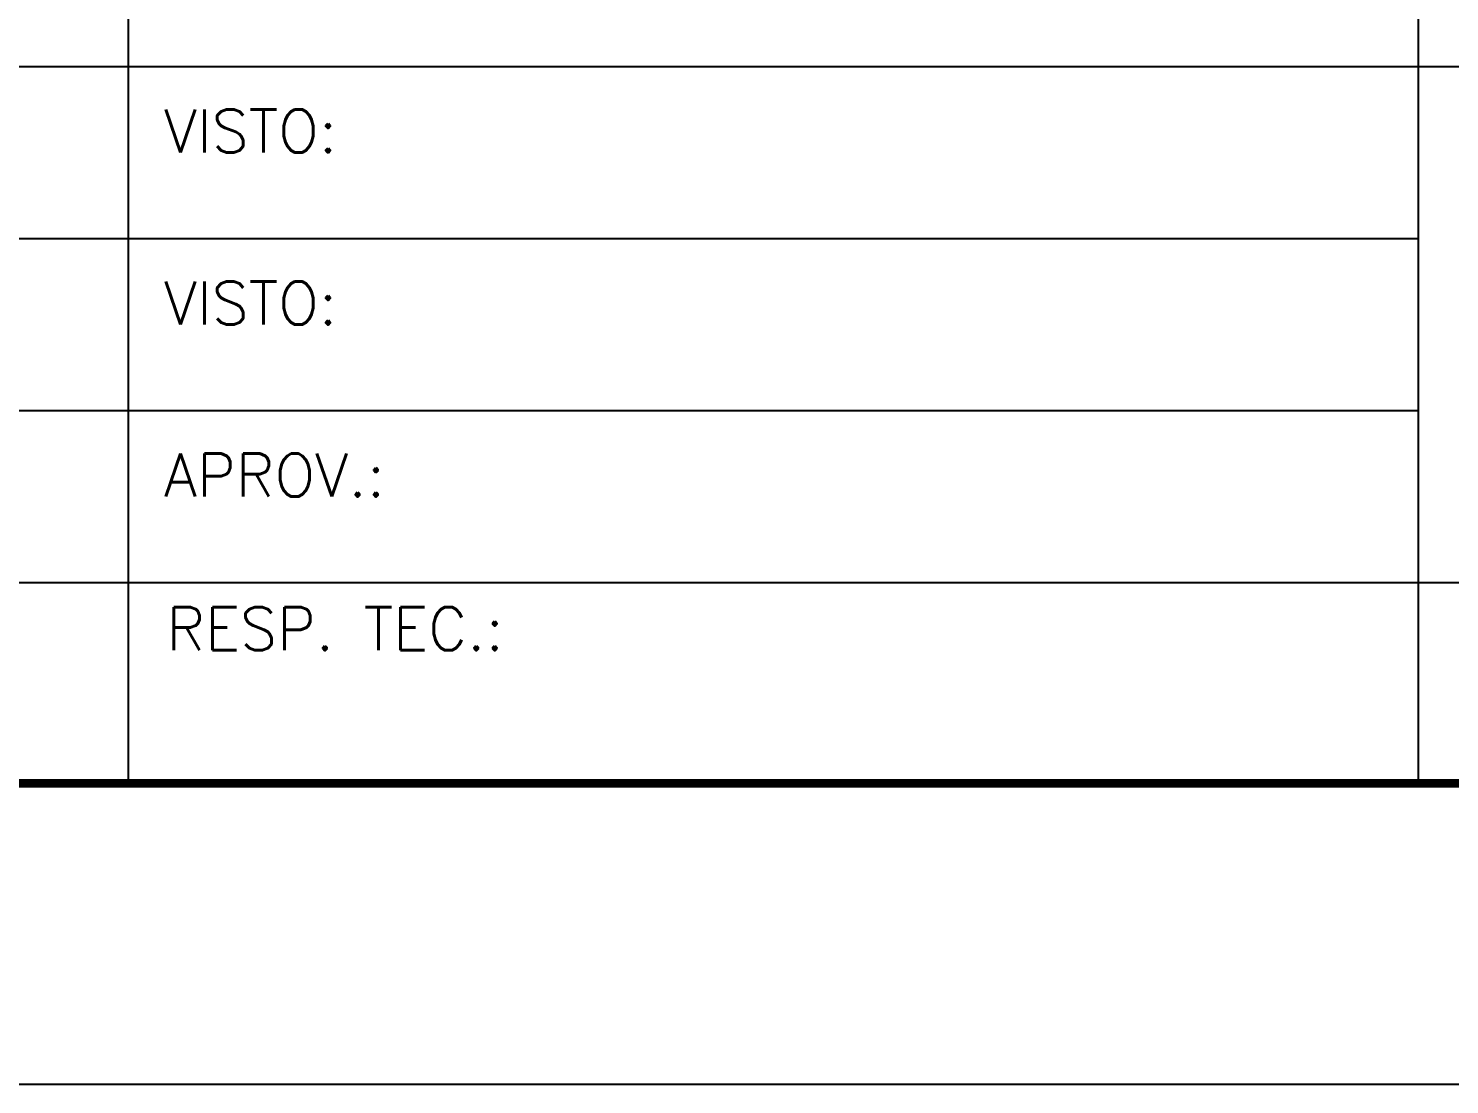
# Model space of a CAD drawing. Header units: millimetres. Extents: x 573 to 993, y 334 to 631.
# Drawn here: x 830.56 to 880.09, y 333.64 to 370.47 of the extents above; entities that cross this region are included whole.
import ezdxf

# ---------------------------------------------------------------- set-up
doc = ezdxf.new("R2010")
doc.units = ezdxf.units.MM
doc.layers.add('1', color=7, linetype='Continuous')
doc.styles.add('ROMANS', font='romans.shx')

msp = doc.modelspace()

# ---------------------------------------------------------------- linework, layer by layer
at = {"color": 7}
msp.add_lwpolyline([(573.242357782718, 333.6436545640075), (573.242357782718, 630.6436545640074), (993.2423577827179, 630.6436545640074), (993.2423577827179, 333.6436545640075)], close=True, dxfattribs=at)
at = {"color": 5, "const_width": 0.3}
msp.add_lwpolyline([(595.242357782718, 619.6436545640075), (982.742357782718, 619.6436545640075), (982.742357782718, 344.1436545640075), (595.242357782718, 344.1436545640075)], close=True, dxfattribs=at)
at = {"layer": '1', "color": 7, "linetype": 'Continuous'}
for p, q in [((834.0446537287548, 390.1436545640075), (834.0446537287548, 344.1436545640075)), ((878.9961021882523, 390.1436545640075), (878.9961021882523, 344.1436545640075)), ((878.9961021882523, 390.1436545640075), (878.9961021882523, 344.1436545640075)), ((878.9961021882523, 390.1436545640075), (878.9961021882523, 344.1436545640075)), ((878.9961021882523, 390.1436545640075), (878.9961021882523, 344.1436545640075)), ((878.9961021882523, 390.1436545640075), (878.9961021882523, 344.1436545640075)), ((878.9961021882523, 390.1436545640075), (878.9961021882523, 344.1436545640075)), ((878.9961021882523, 390.1436545640075), (878.9961021882523, 344.1436545640075)), ((878.9961021882523, 390.1436545640075), (878.9961021882523, 344.1436545640075)), ((878.9961021882523, 390.1436545640075), (878.9961021882523, 344.1436545640075)), ((878.9961021882523, 390.1436545640075), (878.9961021882523, 344.1436545640075)), ((878.9961021882523, 390.1436545640075), (878.9961021882523, 344.1436545640075)), ((878.9961021882523, 390.1436545640075), (878.9961021882523, 344.1436545640075)), ((878.9961021882523, 390.1436545640075), (878.9961021882523, 344.1436545640075)), ((878.9961021882523, 390.1436545640075), (878.9961021882523, 344.1436545640075)), ((878.9961021882523, 390.1436545640075), (878.9961021882523, 344.1436545640075)), ((878.9961021882523, 390.1436545640075), (878.9961021882523, 344.1436545640075)), ((878.9961021882523, 390.1436545640075), (878.9961021882523, 344.1436545640075)), ((878.9961021882523, 390.1436545640075), (878.9961021882523, 344.1436545640075)), ((878.9961021882523, 390.1436545640075), (878.9961021882523, 344.1436545640075)), ((878.9961021882523, 390.1436545640075), (878.9961021882523, 344.1436545640075)), ((878.9961021882523, 390.1436545640075), (878.9961021882523, 344.1436545640075)), ((878.9961021882523, 390.1436545640075), (878.9961021882523, 344.1436545640075)), ((878.9961021882523, 390.1436545640075), (878.9961021882523, 344.1436545640075)), ((878.9961021882523, 390.1436545640075), (878.9961021882523, 344.1436545640075)), ((878.9961021882523, 390.1436545640075), (878.9961021882523, 344.1436545640075)), ((878.9961021882523, 390.1436545640075), (878.9961021882523, 344.1436545640075)), ((878.9961021882523, 390.1436545640075), (878.9961021882523, 344.1436545640075)), ((878.9961021882523, 390.1436545640075), (878.9961021882523, 344.1436545640075)), ((878.9961021882523, 390.1436545640075), (878.9961021882523, 344.1436545640075)), ((878.9961021882523, 390.1436545640075), (878.9961021882523, 344.1436545640075)), ((878.9961021882523, 390.1436545640075), (878.9961021882523, 344.1436545640075)), ((878.9961021882523, 390.1436545640075), (878.9961021882523, 344.1436545640075)), ((878.9961021882523, 390.1436545640075), (878.9961021882523, 344.1436545640075)), ((878.9961021882523, 390.1436545640075), (878.9961021882523, 344.1436545640075)), ((878.9961021882523, 390.1436545640075), (878.9961021882523, 344.1436545640075)), ((878.9961021882523, 390.1436545640075), (878.9961021882523, 344.1436545640075)), ((878.9961021882523, 390.1436545640075), (878.9961021882523, 344.1436545640075)), ((878.9961021882523, 390.1436545640075), (878.9961021882523, 344.1436545640075)), ((878.9961021882523, 390.1436545640075), (878.9961021882523, 344.1436545640075)), ((878.9961021882523, 390.1436545640075), (878.9961021882523, 344.1436545640075)), ((878.9961021882523, 390.1436545640075), (878.9961021882523, 344.1436545640075)), ((878.9961021882523, 390.1436545640075), (878.9961021882523, 344.1436545640075)), ((878.9961021882523, 390.1436545640075), (878.9961021882523, 344.1436545640075)), ((878.9961021882523, 390.1436545640075), (878.9961021882523, 344.1436545640075)), ((878.9961021882523, 390.1436545640075), (878.9961021882523, 344.1436545640075)), ((782.7047577827179, 369.1436545640075), (878.9961021882523, 369.1436545640075)), ((782.7047577827179, 369.1436545640075), (982.742357782718, 369.1436545640075)), ((782.7047577827179, 363.1436545640075), (878.9961021882523, 363.1436545640075)), ((595.2423577827179, 357.1436545640075), (878.9961021882522, 357.1436545640075))]:
    msp.add_line(p, q, dxfattribs=at)
at = {"layer": '1', "linetype": 'Continuous'}
msp.add_line((982.742357782718, 351.1436545640075), (782.7047577827179, 351.1436545640075), dxfattribs=at)

# ---------------------------------------------------------------- texts
at = {"layer": '1', "color": 7, "linetype": 'Continuous', "style": 'ROMANS'}
for s, p in [('VISTO:', (835.2822537287548, 366.1436545640075)), ('VISTO:', (835.2822537287548, 360.1436545640075)), ('APROV.:', (835.2822537287548, 354.1436545640075)), ('RESP. TEC.:', (835.3695322759437, 348.790187862728))]:
    msp.add_text(s, height=1.5, dxfattribs=at).set_placement(p)

doc.saveas('drawing.dxf')
